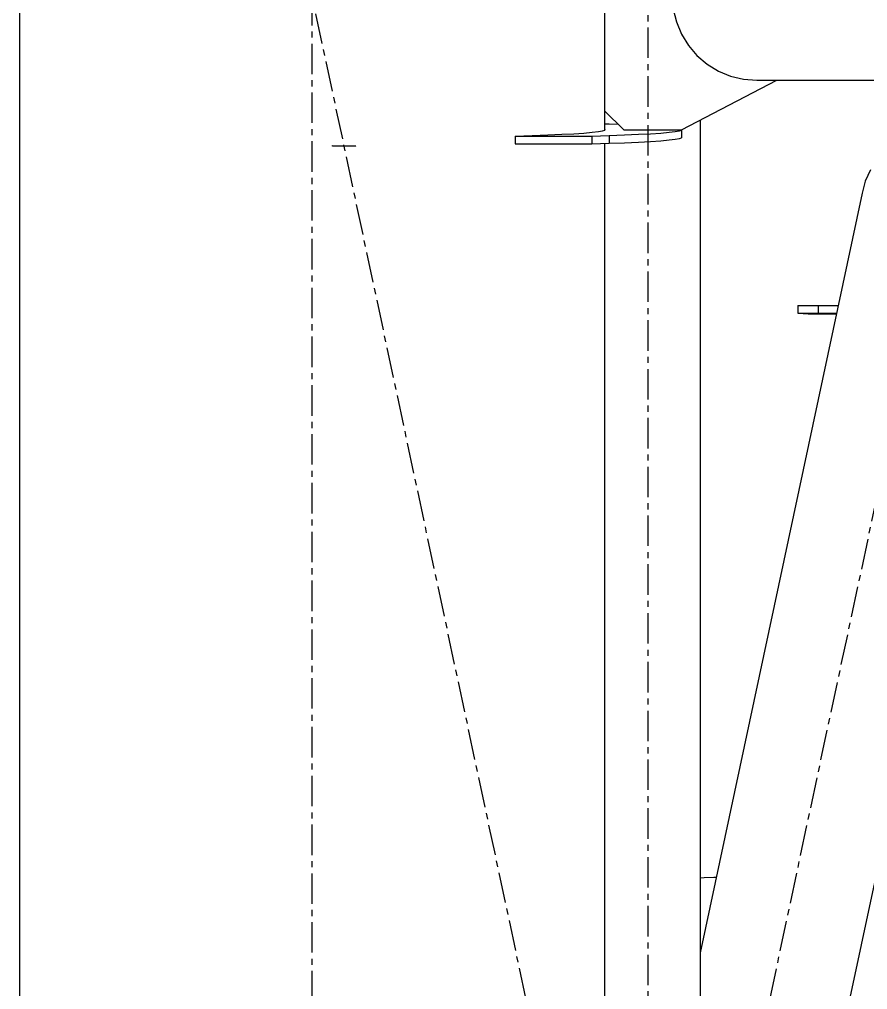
# Model space of a CAD drawing. Header units: millimetres. Extents: x 5143 to 30813, y 232 to 21408.
# Drawn here: x 22823.8 to 23044.7, y 9741.5 to 9994 of the extents above; entities that cross this region are included whole.
import ezdxf

# ---------------------------------------------------------------- set-up
doc = ezdxf.new("R2010")
doc.units = ezdxf.units.MM
doc.header["$LTSCALE"] = 0.25
doc.linetypes.add('CENTER', pattern=[50.8, 31.75, -6.35, 6.35, -6.35])
doc.linetypes.add('XKITLINE00', pattern=[0])

msp = doc.modelspace()

# ---------------------------------------------------------------- linework, layer by layer
at = {"color": 8, "linetype": 'XKITLINE00'}
for p, q in [((22823.8, 10620.27), (22823.8, 8951.04)), ((22976.2, 10030.2), (22976.2, 9970.23)), ((22994.07, 9996.7), (22994.87, 9993.34)), ((22994.87, 9993.34), (22996.19, 9990.16)), ((22996.19, 9990.16), (22998, 9987.21)), ((22998, 9987.21), (23000.24, 9984.59)), ((23000.24, 9984.59), (23002.86, 9982.35)), ((23002.86, 9982.35), (23005.81, 9980.55)), ((23005.81, 9980.55), (23009, 9979.23)), ((22996.2, 9965.23), (23021.03, 9978.15)), ((23009, 9979.23), (23012.35, 9978.42)), ((23012.35, 9978.42), (23015.8, 9978.15)), ((23015.8, 9978.15), (23046.8, 9978.15)), ((22976.2, 9970.23), (22976.2, 9965.18)), ((22976.2, 9970.23), (22981.2, 9965.23)), ((23001.09, 9967.78), (23001.09, 9653.69)), ((22974.59, 9964.81), (22975.68, 9965)), ((22975.68, 9965), (22976.23, 9965.19)), ((22976.2, 9966.85), (22977.34, 9966.81)), ((22976.2, 9965.4), (22976.23, 9965.39)), ((22976.23, 9965.39), (22976.23, 9965.19)), ((22977.34, 9966.81), (22979.7, 9966.72)), ((22981.2, 9965.23), (22996.2, 9965.23)), ((22994.59, 9964.81), (22995.68, 9965)), ((22995.68, 9965), (22996.23, 9965.19)), ((22996.23, 9965.25), (22996.23, 9965.19)), ((22996.23, 9965.19), (22996.23, 9963.19)), ((22952.88, 9963.63), (22957.34, 9963.77)), ((22952.88, 9963.63), (22972.88, 9963.63)), ((22952.88, 9963.63), (22952.88, 9961.63)), ((22957.34, 9963.77), (22961.4, 9963.92)), ((22961.4, 9963.92), (22965.01, 9964.09)), ((22965.01, 9964.09), (22968.16, 9964.26)), ((22968.16, 9964.26), (22970.81, 9964.43)), ((22970.81, 9964.43), (22972.96, 9964.62)), ((22972.88, 9963.63), (22977.34, 9963.77)), ((22972.88, 9963.63), (22972.88, 9961.63)), ((22972.96, 9964.62), (22974.59, 9964.81)), ((22977.34, 9963.77), (22981.4, 9963.92)), ((22977.34, 9963.77), (22977.34, 9961.77)), ((22981.4, 9963.92), (22985.01, 9964.09)), ((22985.01, 9964.09), (22988.16, 9964.26)), ((22988.16, 9964.26), (22990.81, 9964.43)), ((22990.81, 9964.43), (22992.96, 9964.62)), ((22990.81, 9962.43), (22992.96, 9962.62)), ((22992.96, 9964.62), (22994.59, 9964.81)), ((22992.96, 9962.62), (22994.59, 9962.81)), ((22994.59, 9962.81), (22995.68, 9963)), ((22995.68, 9963), (22996.23, 9963.19)), ((22952.88, 9961.63), (22972.88, 9961.63)), ((22972.88, 9961.63), (22977.34, 9961.77)), ((22976.2, 9961.74), (22976.2, 9384.79)), ((22977.34, 9961.77), (22981.4, 9961.92)), ((22981.4, 9961.92), (22985.01, 9962.09)), ((22985.01, 9962.09), (22988.16, 9962.26)), ((22988.16, 9962.26), (22990.81, 9962.43)), ((23045.44, 9954.87), (23044.06, 9951.91)), ((23044.06, 9951.91), (23043.28, 9948.76)), ((23043.28, 9948.76), (23001.09, 9751.1)), ((23083.35, 9942.32), (23010.61, 9601.49)), ((23026.49, 9919.53), (23031.83, 9919.55)), ((23031.83, 9919.55), (23037.04, 9919.56)), ((23031.83, 9919.55), (23031.83, 9917.55)), ((23026.49, 9919.53), (23026.49, 9917.53)), ((23026.49, 9917.53), (23031.83, 9917.55)), ((23026.49, 9917.53), (23029.23, 9917.39)), ((23029.23, 9917.54), (23029.23, 9917.39)), ((23029.23, 9917.39), (23034.57, 9917.4)), ((23031.83, 9917.55), (23036.62, 9917.56)), ((23034.57, 9917.56), (23034.57, 9917.4)), ((23034.57, 9917.4), (23036.59, 9917.41)), ((23001.09, 9770.6), (23002.08, 9770.67)), ((23001.09, 9770.6), (23002.08, 9770.67)), ((23002.08, 9770.67), (23004.6, 9770.79)), ((23002.08, 9770.67), (23004.6, 9770.79)), ((23004.6, 9770.79), (23005.3, 9770.82)), ((23004.6, 9770.79), (23005.3, 9770.82))]:
    msp.add_line(p, q, dxfattribs=at)
at = {"color": 8, "linetype": 'CENTER'}
for p, q in [((22900, 8951.04), (22900, 10620.27)), ((22987.5, 9590.27), (22987.5, 10410.27)), ((22987.5, 9590.27), (22900, 10000.27)), ((22900, 9180.27), (23073.55, 9993.5)), ((22905.37, 9961.1), (22911.34, 9961.09))]:
    msp.add_line(p, q, dxfattribs=at)
at = {"color": 8, "linetype": 'XKITLINE00'}
for centre in [(22905.37, 9961.1), (22911.34, 9961.09)]:
    msp.add_circle(centre, 0.05, dxfattribs=at)

doc.saveas('drawing.dxf')
